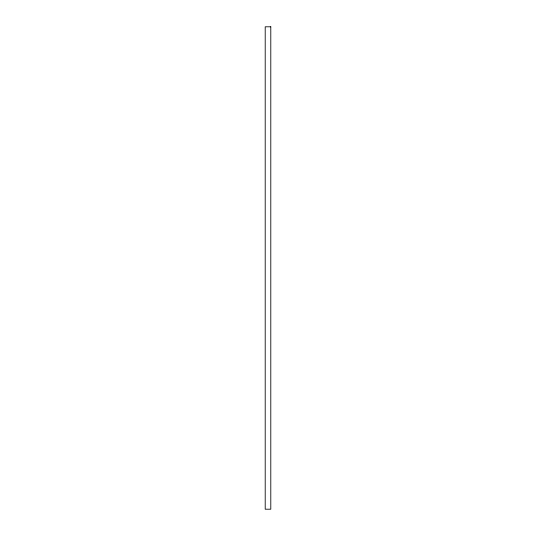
<?xml version="1.0" encoding="UTF-8"?>
<svg xmlns="http://www.w3.org/2000/svg" width="536" height="536" viewBox="0 0 536 536"><rect width="100%" height="100%" fill="white"/><g stroke="black" fill="none" stroke-linecap="round" stroke-linejoin="round"><path stroke-width="0.8" d="M270.794 26.8L265.206 26.8L265.206 509.2L270.794 509.2L270.794 26.8"/></g></svg>
